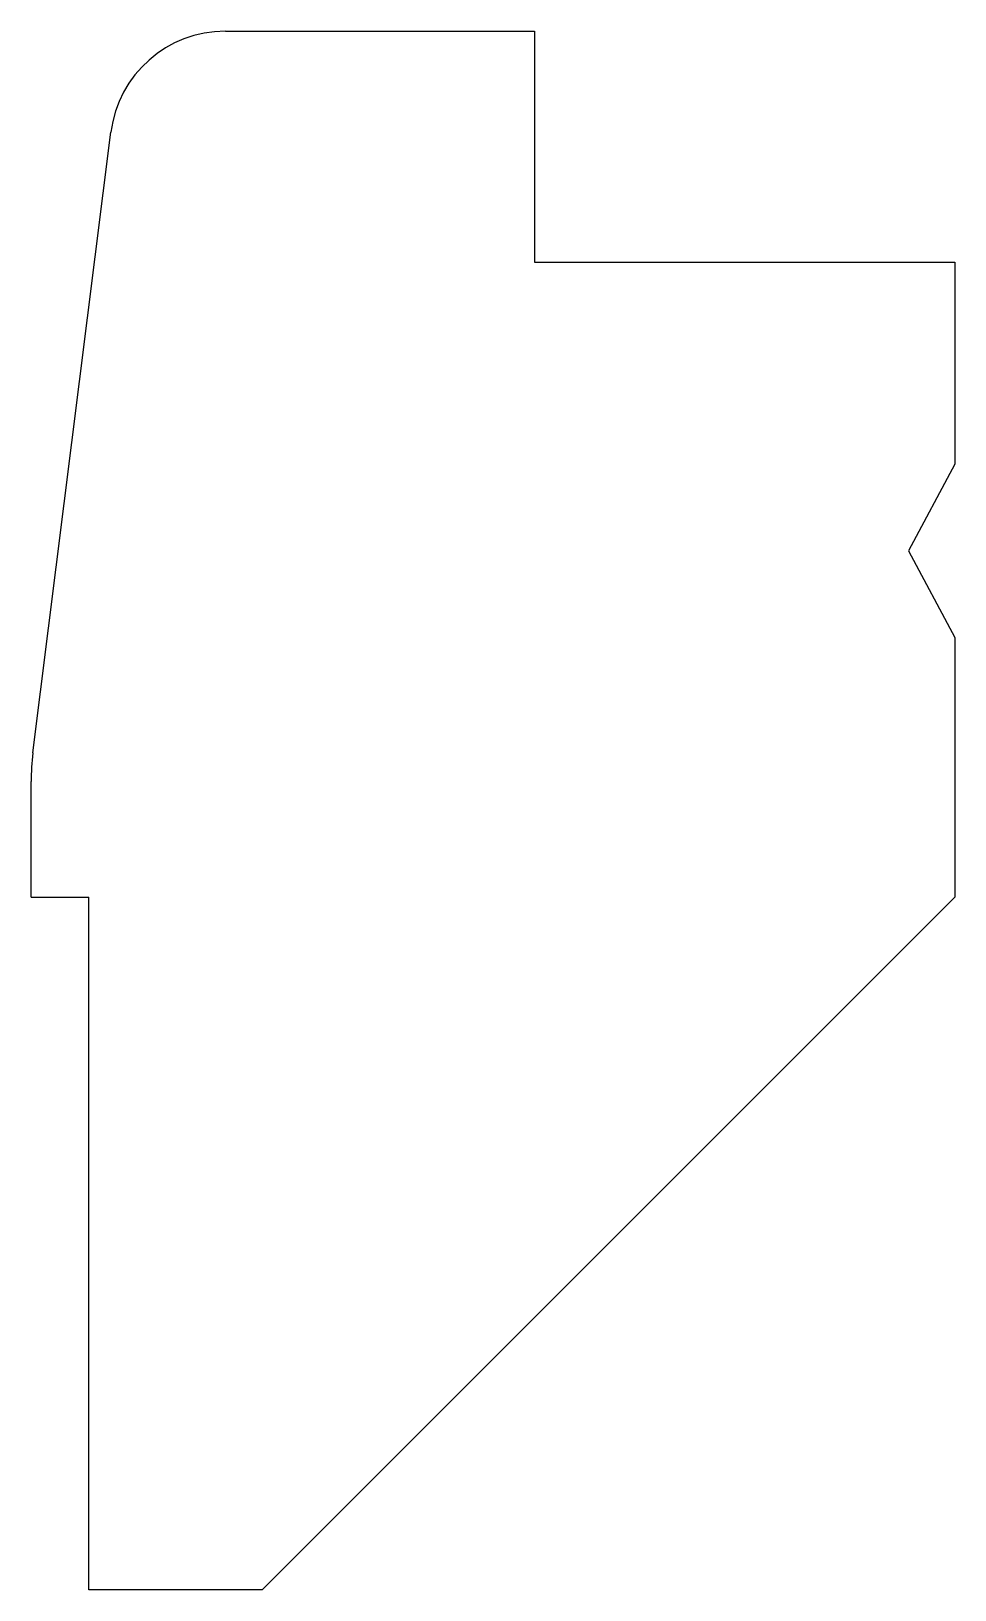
# Model space of a CAD drawing. Header units: millimetres. Extents: x -238 to -136, y -38 to 133.
import ezdxf

# ---------------------------------------------------------------- set-up
doc = ezdxf.new("R2010")
doc.units = ezdxf.units.MM
doc.layers.add('Sketch001', color=7, linetype='CONTINUOUS')

msp = doc.modelspace()

# ---------------------------------------------------------------- linework, layer by layer
at = {"layer": 'Sketch001'}
for p, q in [((-216.63, 133.35), (-189.74, 133.35)), ((-189.74, 133.35), (-182.63, 133.35)), ((-182.63, 133.35), (-182.63, 107.95)), ((-237.8, 53.96), (-229.23, 122.23)), ((-182.63, 107.95), (-170.69, 107.95)), ((-170.69, 107.95), (-136.4, 107.95)), ((-136.4, 107.95), (-136.4, 101.6)), ((-136.4, 101.6), (-136.4, 85.72)), ((-136.4, 85.72), (-141.48, 76.2)), ((-141.48, 76.2), (-136.4, 66.67)), ((-136.4, 66.67), (-136.4, 38.1)), ((-238, 38.1), (-238, 50.8)), ((-238, 38.1), (-231.65, 38.1)), ((-231.65, -38.1), (-231.65, 38.1)), ((-136.4, 38.1), (-212.6, -38.1)), ((-212.6, -38.1), (-231.65, -38.1))]:
    msp.add_line(p, q, dxfattribs=at)
for centre, radius, start, end in [((-216.63, 120.65), 12.7, 90, 172.8473), ((-212.6, 50.8), 25.4, 172.8473, 180)]:
    msp.add_arc(centre, radius, start, end, dxfattribs=at)

doc.saveas('drawing.dxf')
